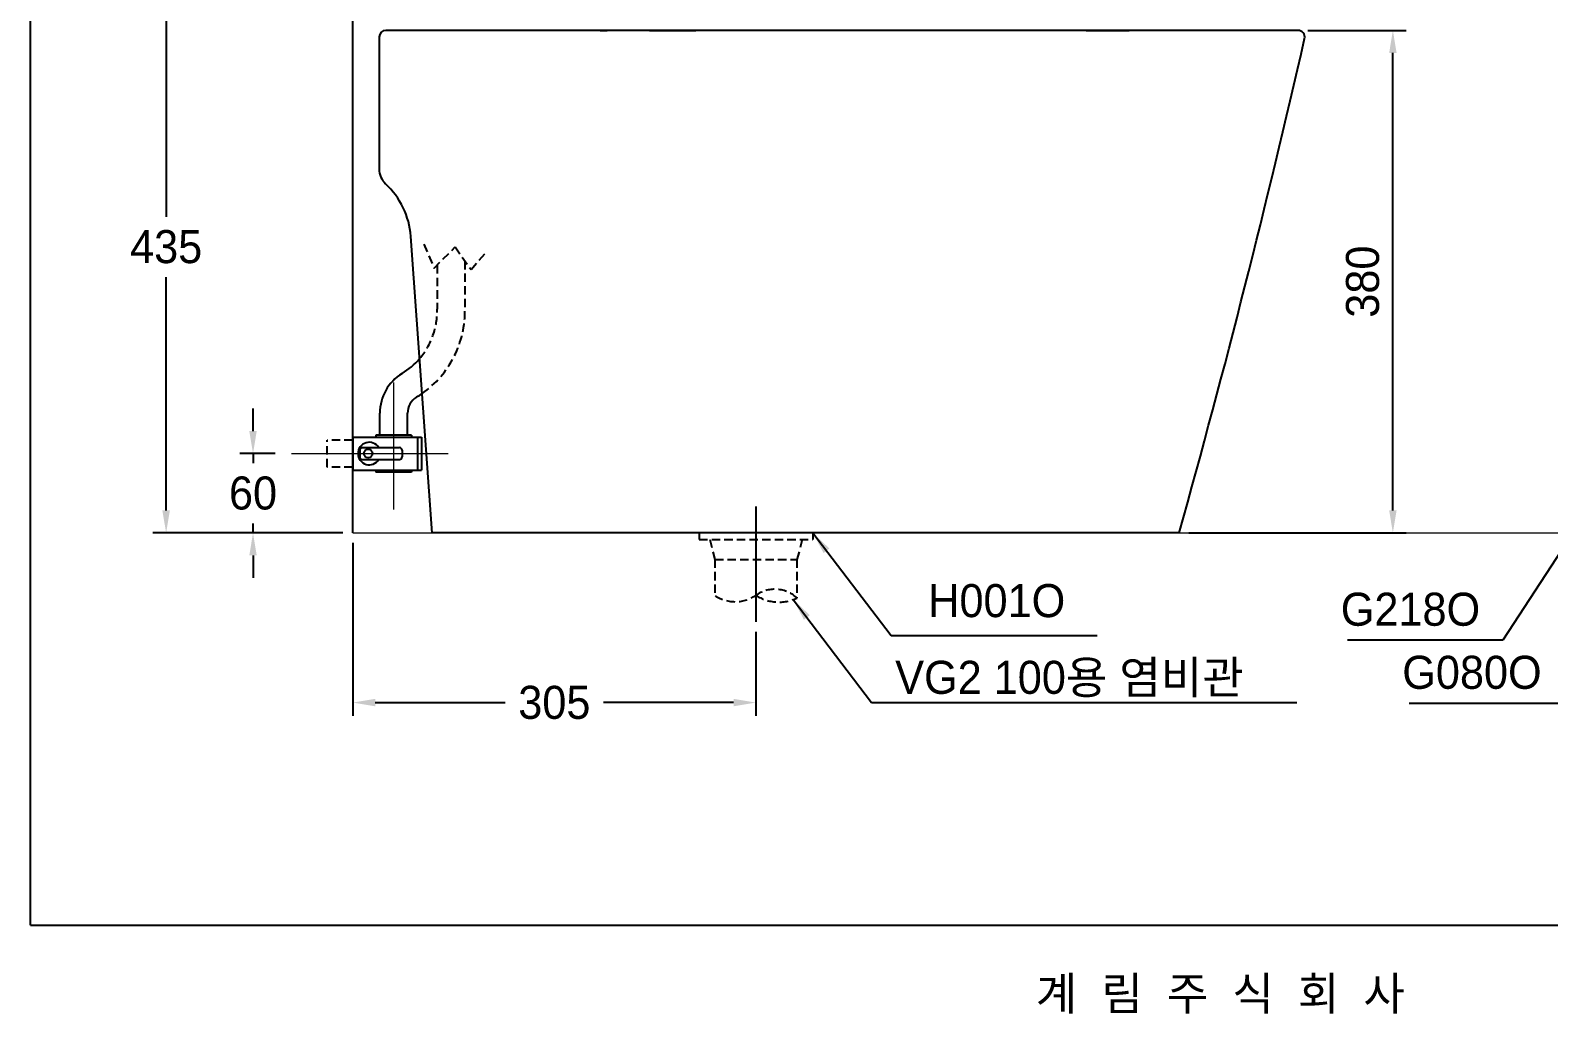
# Model space of a CAD drawing. Header units: millimetres. Extents: x 0 to 1800, y -67 to 2530.
# Drawn here: x 0 to 1148, y -67 to 677 of the extents above; entities that cross this region are included whole.
import ezdxf
from ezdxf.enums import TextEntityAlignment as Align
from ezdxf.lldxf.tags import DXFTag

# ---------------------------------------------------------------- set-up
doc = ezdxf.new("R2010")
doc.units = ezdxf.units.MM
doc.linetypes.add('DASHED2', pattern=[9.525, 6.35, -3.175])
for name, color, linetype in [('TEXT', 7, 'Continuous'), ('내부선 및 부속', 4, 'Continuous'), ('도각라인', 7, 'Continuous'), ('외형선', 3, 'Continuous'), ('점선', 6, 'DASHED2'), ('중심선', 1, 'DASHED'), ('치수선', 7, 'Continuous')]:
    doc.layers.add(name, color=color, linetype=linetype)
doc.styles.add('____', font='')
doc.styles.add('타이틀', font='H2GTRM.TTF', dxfattribs={"height": 25})
doc.styles.get('____').set_extended_font_data('굴림')
tags = doc.linetypes.add('DASHDOT', pattern=[70, 31, -13, 13, -13]).pattern_tags.tags
tags[10:11] = [DXFTag(74, 4), DXFTag(75, 0), DXFTag(340, '0'), DXFTag(46, 0.0), DXFTag(50, 0.0), DXFTag(44, 0.0), DXFTag(45, 0.0)]
tags[8:9] = [DXFTag(74, 4), DXFTag(75, 0), DXFTag(340, '0'), DXFTag(46, 0.0), DXFTag(50, 0.0), DXFTag(44, 0.0), DXFTag(45, 0.0)]
tags[6:7] = [DXFTag(74, 4), DXFTag(75, 0), DXFTag(340, '0'), DXFTag(46, 0.0), DXFTag(50, 0.0), DXFTag(44, 0.0), DXFTag(45, 0.0)]
tags[4:5] = [DXFTag(74, 4), DXFTag(75, 0), DXFTag(340, '0'), DXFTag(46, 0.0), DXFTag(50, 0.0), DXFTag(44, 0.0), DXFTag(45, 0.0)]
tags = doc.linetypes.add('DASHED', pattern=[25.72, 12.86, -12.86]).pattern_tags.tags
tags[6:7] = [DXFTag(74, 4), DXFTag(75, 0), DXFTag(340, '0'), DXFTag(46, 0.0), DXFTag(50, 0.0), DXFTag(44, 0.0), DXFTag(45, 0.0)]
tags[4:5] = [DXFTag(74, 4), DXFTag(75, 0), DXFTag(340, '0'), DXFTag(46, 0.0), DXFTag(50, 0.0), DXFTag(44, 0.0), DXFTag(45, 0.0)]
doc.dimstyles.new('MSADIM', dxfattribs={"dimtxt": 33, "dimasz": 17, "dimexe": 10, "dimexo": 7.5, "dimgap": 10, "dimtad": 0, "dimtih": 1, "dimtoh": 1, "dimdec": 0, "dimzin": 1, "dimdsep": 46, "dimtxsty": '____', "dimcen": 11.25, "dimadec": 0, "dimazin": 0, "dimtfac": 1, "dimtdec": 0, "dimtix": 1, "dimtmove": 0, "dimatfit": 3, "dimfxl": 0, "dimtolj": 1, "dimtzin": 1, "dimarcsym": 0})

# ---------------------------------------------------------------- blocks, each defined once
blk = doc.blocks.new('*D1')
at = {"layer": '치수선', "color": 0, "lineweight": -2}
for p, q in [((966.3, 676.6), (1040.5, 676.6)), ((1030.5, 313.6), (1030.5, 659.6)), ((876.3, 296.6), (1040.5, 296.6))]:
    blk.add_line(p, q, dxfattribs=at)
at = {"layer": '치수선', "color": 0}
for points in [[(1027.7, 659.6), (1033.3, 659.6), (1030.5, 676.6)], [(1027.7, 313.6), (1033.3, 313.6), (1030.5, 296.6)]]:
    blk.add_solid(points, dxfattribs=at)
at = {"layer": '치수선', "color": 0, "insert": (1007.7, 486.6), "char_height": 25, "attachment_point": 5, "rotation": 90, "style": '____'}
blk.add_mtext('\\A1;380', dxfattribs=at)
blk = doc.blocks.new('*D3')
at = {"layer": '치수선', "color": 0, "linetype": 'Continuous', "lineweight": -2}
for p, q in [((243.8, 289.1), (243.8, 158.3)), ((548.8, 221.9), (548.8, 158.3)), ((260.8, 168.3), (359, 168.3)), ((531.8, 168.3), (433.6, 168.3))]:
    blk.add_line(p, q, dxfattribs=at)
at = {"layer": '치수선', "color": 0, "linetype": 'Continuous'}
for points in [[(260.8, 171.1), (260.8, 165.5), (243.8, 168.3)], [(531.8, 171.1), (531.8, 165.5), (548.8, 168.3)]]:
    blk.add_solid(points, dxfattribs=at)
at = {"layer": '치수선', "color": 0, "linetype": 'Continuous', "insert": (396.3, 168.3), "char_height": 25, "attachment_point": 5, "style": '____'}
blk.add_mtext('\\A1;305', dxfattribs=at)
blk = doc.blocks.new('*D4')
at = {"layer": '치수선', "color": 0, "linetype": 'Continuous', "lineweight": -2}
for p, q in [((168.4, 373.6), (168.4, 390.6)), ((185.1, 356.6), (158.4, 356.6)), ((168.4, 356.6), (168.4, 349.4)), ((168.4, 296.6), (168.4, 303.8)), ((228.9, 296.6), (158.4, 296.6)), ((168.4, 279.6), (168.4, 262.6))]:
    blk.add_line(p, q, dxfattribs=at)
at = {"layer": '치수선', "color": 0, "linetype": 'Continuous'}
for points in [[(165.6, 373.6), (171.2, 373.6), (168.4, 356.6)], [(165.6, 279.6), (171.2, 279.6), (168.4, 296.6)]]:
    blk.add_solid(points, dxfattribs=at)
at = {"layer": '치수선', "color": 0, "linetype": 'Continuous', "insert": (168.4, 326.6), "char_height": 25, "attachment_point": 5, "style": '____'}
blk.add_mtext('\\A1;60', dxfattribs=at)
blk = doc.blocks.new('*D9')
at = {"layer": '치수선', "color": 0, "linetype": 'Continuous', "lineweight": -2}
for p, q in [((417.1, 729.2), (92.7, 729.2)), ((102.7, 712.2), (102.7, 535.7)), ((102.7, 313.6), (102.7, 490)), ((236.3, 296.6), (92.7, 296.6))]:
    blk.add_line(p, q, dxfattribs=at)
at = {"layer": '치수선', "color": 0, "linetype": 'Continuous'}
for points in [[(99.8, 712.2), (105.5, 712.2), (102.7, 729.2)], [(99.8, 313.6), (105.5, 313.6), (102.7, 296.6)]]:
    blk.add_solid(points, dxfattribs=at)
at = {"layer": '치수선', "color": 0, "linetype": 'Continuous', "insert": (102.7, 512.9), "char_height": 25, "attachment_point": 5, "style": '____'}
blk.add_mtext('\\A1;435', dxfattribs=at)

msp = doc.modelspace()

# ---------------------------------------------------------------- linework, layer by layer
at = {"layer": '내부선 및 부속', "linetype": 'Continuous'}
for p, q in [((264.3, 370.6), (264.3, 387.2)), ((285.3, 370.6), (285.3, 387.2)), ((243.8, 369.1), (295.8, 369.1)), ((243.8, 369.1), (243.8, 344.1)), ((261.3, 370.6), (261.3, 369.1)), ((288.3, 370.6), (261.3, 370.6)), ((288.3, 370.6), (288.3, 369.1)), ((292.8, 369.1), (292.8, 344.1)), ((295.8, 369.1), (295.8, 344.1)), ((249.1, 359.1), (249.1, 354.1)), ((251.1, 361.1), (279.1, 361.1)), ((281.1, 359.1), (281.1, 354.1)), ((251.1, 352.1), (279.1, 352.1)), ((243.8, 344.1), (295.8, 344.1)), ((261.3, 344.1), (261.3, 342.6)), ((288.3, 342.6), (261.3, 342.6)), ((288.3, 344.1), (288.3, 342.6))]:
    msp.add_line(p, q, dxfattribs=at)
msp.add_circle((255.4, 356.6), 3.25, dxfattribs=at)
for centre, radius, start, end in [((252.4, 464.4), 55.3, 301.3364, 319.4407), ((299.3, 387.2), 35, 121.3364, 180), ((252.4, 464.4), 76.3, 301.3364, 305.1368), ((299.3, 387.2), 14, 121.3364, 180), ((256.3, 356.6), 8.5, 31.9627, 328.0373), ((251.1, 359.1), 2, 90, 180), ((279.1, 359.1), 2, 0, 90), ((251.1, 354.1), 2, 180, 270), ((279.1, 354.1), 2, 270, 0)]:
    msp.add_arc(centre, radius, start, end, dxfattribs=at)
for points, knots in [([(430.9, 676.6), (430.9, 676.6), (431.5, 676.6), (433.5, 676.6), (434.9, 676.6), (436.3, 676.6)], [0, 0, 0, 0, 4.31418, 4.31418, 8.628359, 8.628359, 8.628359, 8.628359]), ([(506.5, 676.6), (506.4, 676.6), (506.3, 676.6), (506.1, 676.6), (506, 676.6), (505.7, 676.6), (505.4, 676.6), (505.1, 676.6), (504.8, 676.6), (504.4, 676.6), (504, 676.6), (503.6, 676.6), (503.2, 676.6)], [-4.593885, -4.593885, -4.593885, -4.593885, -3.57027, -3.57027, -3.57027, -2.429304, -2.429304, -2.429304, -1.212452, -1.212452, -1.212452, 0, 0, 0, 0]), ([(644.4, 676.6), (642, 676.6), (637.1, 676.6), (630.1, 676.6), (624.9, 676.6), (621.9, 676.6), (621.3, 676.6), (621.3, 676.6)], [-57.516228, -57.516228, -57.516228, -57.516228, -50.3267, -43.137171, -35.947643, -32.352878, -28.758114, -28.758114, -28.758114, -28.758114]), ([(667.4, 676.6), (667.3, 676.6), (666.7, 676.6), (663.9, 676.6), (658.6, 676.6), (651.6, 676.6), (646.8, 676.6), (644.4, 676.6)], [-27.994848, -27.994848, -27.994848, -27.994848, -25.16335, -21.568586, -14.379057, -7.189529, 0, 0, 0, 0]), ([(798.6, 676.6), (798.6, 676.6), (798.7, 676.6), (798.8, 676.6), (799, 676.6), (799.2, 676.6), (799.5, 676.6), (799.7, 676.6), (800.1, 676.6), (800.5, 676.6), (800.9, 676.6), (801.5, 676.6), (802.1, 676.6), (802.8, 676.6), (803.5, 676.6), (804.2, 676.6), (804.9, 676.6), (805.7, 676.6), (806.6, 676.6), (807.6, 676.6), (808.7, 676.6), (809.9, 676.6), (811.2, 676.6), (812.7, 676.6), (814.4, 676.6), (816.2, 676.6), (818.1, 676.6), (819.9, 676.6), (821.5, 676.6), (822.9, 676.6), (824.1, 676.6), (825.2, 676.6), (826.1, 676.6), (826.9, 676.6), (827.5, 676.6), (828.1, 676.6), (828.6, 676.6), (829.1, 676.6), (829.5, 676.6), (829.8, 676.6), (830.2, 676.6), (830.5, 676.6), (830.7, 676.6), (830.8, 676.6), (830.9, 676.6), (831, 676.6)], [0.537231, 0.537231, 0.537231, 0.537231, 1.065745, 1.565266, 2.047664, 2.522134, 2.990151, 3.444905, 3.90219, 4.397918, 4.958439, 5.591523, 6.275071, 6.958031, 7.623445, 8.281674, 8.953296, 9.663748, 10.438354, 11.300509, 12.258644, 13.314513, 14.472004, 15.758795, 17.220296, 18.866804, 20.602852, 22.318583, 23.921358, 25.343857, 26.606402, 27.750353, 28.798084, 29.750853, 30.60842, 31.379086, 32.086774, 32.757011, 33.415403, 34.082358, 34.76872, 35.451689, 36.074141, 36.619263, 37.102833, 37.102833, 37.102833, 37.102833])]:
    msp.add_open_spline(points, degree=3, knots=knots, dxfattribs=at)
for points in [[(468.2, 676.6), (479.9, 676.6), (491.5, 676.6), (503.2, 676.6)], [(798.6, 676.6), (798.6, 676.6), (798.6, 676.6), (798.6, 676.6)]]:
    msp.add_open_spline(points, degree=3, dxfattribs=at)
at = {"layer": '도각라인', "color": 7}
msp.add_line((0, 0), (0, 2530), dxfattribs=at)
at = {"layer": '도각라인'}
msp.add_line((0, 0), (1800, 0), dxfattribs=at)
at = {"layer": '외형선'}
for p, q in [((243.8, 296.6), (243.8, 942.5)), ((263.8, 671.6), (263.8, 571.6)), ((958.8, 676.6), (268.8, 676.6)), ((303.8, 296.6), (287.8, 520.8)), ((243.8, 366.8), (243.8, 346.3)), ((868.8, 296.6), (303.8, 296.6))]:
    msp.add_line(p, q, dxfattribs=at)
at = {"layer": '외형선', "linetype": 'Continuous', "lineweight": 18}
msp.add_line((243.8, 296.6), (1742.9, 296.6), dxfattribs=at)
at = {"layer": '외형선'}
for centre, radius, start, end in [((268.8, 671.6), 5, 90, 180), ((-6641.8, 2401.4), 7800, 344.34496, 347.17784), ((958.8, 671.6), 5, 345.7614, 90), ((278.8, 571.6), 15, 180, 227.258), ((227.9, 516.5), 60, 4.096, 47.258)]:
    msp.add_arc(centre, radius, start, end, dxfattribs=at)
at = {"layer": '점선'}
for p, q in [((297.6, 514.9), (305.3, 496.7)), ((305.3, 496.7), (321.2, 512.8)), ((321.2, 512.8), (333.3, 495.7)), ((333.3, 495.7), (344.4, 508.5)), ((307.7, 499.1), (307.7, 465.9)), ((328.7, 502.2), (328.7, 466.1)), ((224.4, 346.3), (224.4, 366.8)), ((243.8, 366.8), (224.4, 366.8)), ((243.8, 346.3), (224.4, 346.3)), ((505.8, 296.6), (505.8, 291.6)), ((505.8, 291.6), (591.8, 291.6)), ((513.8, 291.6), (517.8, 276.6)), ((583.8, 291.6), (579.8, 276.6)), ((591.8, 296.6), (591.8, 291.6)), ((517.8, 276.6), (579.8, 276.6)), ((517.8, 276.6), (517.8, 249.1)), ((579.8, 276.6), (579.8, 247.3))]:
    msp.add_line(p, q, dxfattribs=at)
for centre, radius, start, end in [((252.4, 464.4), 55.3, 319.4407, 1.5133), ((252.4, 464.4), 76.3, 305.1368, 1.2884), ((563.1, 229.6), 24.4, 46.5379, 123.8822), ((533.1, 272.7), 28.1, 237.1476, 305.6288), ((566.2, 276.4), 32.1, 237.1903, 295.1018)]:
    msp.add_arc(centre, radius, start, end, dxfattribs=at)
at = {"layer": '중심선', "linetype": 'DASHDOT', "lineweight": 18}
for p, q in [((274.8, 314.3), (274.8, 410.4)), ((197.5, 356.6), (316, 356.6))]:
    msp.add_line(p, q, dxfattribs=at)
at = {"layer": '중심선', "linetype": 'DASHDOT'}
msp.add_line((548.8, 316.6), (548.8, 229.4), dxfattribs=at)
at = {"layer": '치수선', "linetype": 'Continuous'}
for p, q in [((1190.9, 333.9), (1113.7, 215.4)), ((668, 219.1), (806.9, 219.1)), ((1113.7, 215.4), (996.3, 215.4)), ((653.2, 168.3), (957.8, 168.3)), ((1160.1, 167.7), (1042.7, 167.7))]:
    msp.add_line(p, q, dxfattribs=at)

# ---------------------------------------------------------------- texts
at = {"layer": 'TEXT', "style": '타이틀'}
msp.add_text('계  림  주  식  회  사', height=25, dxfattribs=at).set_placement((900, -51.7), align=Align.MIDDLE_CENTER)
at = {"layer": 'TEXT', "char_height": 25, "attachment_point": 1, "line_spacing_factor": 0.963855, "style": '타이틀'}
for s, insert, width in [('\\A1; H001O', (670, 257.9), 361.787), ('\\A1; G218O', (982, 251.4), 248.993), ('\\A1;VG2 100{\\fGulim|b0|i0|c129|p50;용 염비관}', (654.1, 199.9), 380.447), ('\\A1; G080O', (1028.5, 203.7), 248.993)]:
    msp.add_mtext(s, dxfattribs=dict(at, insert=insert, width=width))

# ---------------------------------------------------------------- dimensions: what is measured, and where the dimension line sits
at = {"layer": '치수선', "linetype": 'Continuous'}
dim = msp.add_linear_dim(base=(102.7, 729.2), p1=(243.8, 296.6), p2=(424.6, 729.2), angle=90, text='435', dimstyle='MSADIM', override={"dimtxt": 25}, dxfattribs=at)
dim.commit()
dim.dimension.update_dxf_attribs({"geometry": '*D9', "text_midpoint": (102.7, 512.9)})
at = {"layer": '치수선'}
dim = msp.add_linear_dim(base=(1030.5, 676.6), p1=(868.8, 296.6), p2=(958.8, 676.6), angle=90, dimstyle='MSADIM', override={"dimtxt": 25, "dimtad": 1, "dimtih": 0, "dimtoh": 0}, dxfattribs=at)
dim.commit()
dim.dimension.update_dxf_attribs({"geometry": '*D1', "text_midpoint": (1007.7, 486.6)})
at = {"layer": '치수선', "linetype": 'Continuous'}
dim = msp.add_linear_dim(base=(168.4, 356.6), p1=(236.4, 296.6), p2=(192.6, 356.6), angle=90, dimstyle='MSADIM', override={"dimtxt": 25}, dxfattribs=at)
dim.commit()
dim.dimension.update_dxf_attribs({"geometry": '*D4', "text_midpoint": (168.4, 326.6)})
dim = msp.add_linear_dim(base=(548.8, 168.3), p1=(243.8, 296.6), p2=(548.8, 229.4), dimstyle='MSADIM', override={"dimtxt": 25}, dxfattribs=at)
dim.commit()
dim.dimension.update_dxf_attribs({"geometry": '*D3', "text_midpoint": (396.3, 168.3)})

# ---------------------------------------------------------------- leaders
for points in [[(591.8, 296.6), (651, 219.1), (668, 219.1)], [(577, 246.2), (636.2, 168.3), (653.2, 168.3)]]:
    msp.add_leader(points, dimstyle='MSADIM', override={"dimtxt": 30}, dxfattribs=at)

doc.saveas('drawing.dxf')
